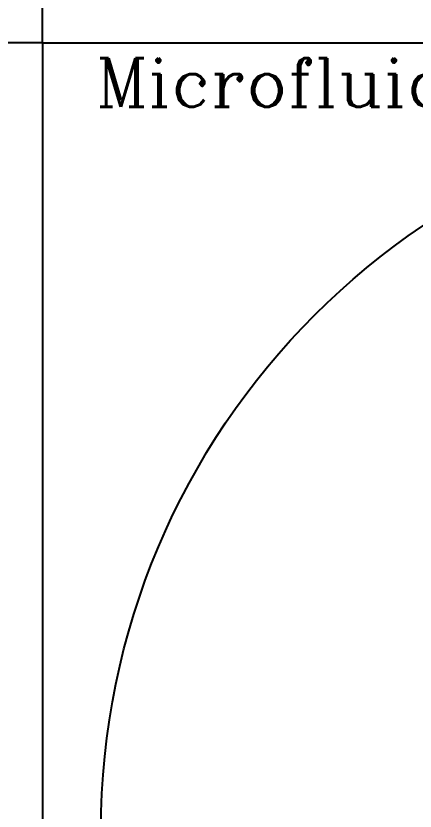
# Model space of a CAD drawing. Extents: x 97062 to 182372, y 141672 to 394177.
# Drawn here: x 149422 to 157629, y 158284 to 174622 of the extents above; entities that cross this region are included whole.
import ezdxf

# ---------------------------------------------------------------- set-up
doc = ezdxf.new("R2010")
doc.units = 13
doc.header["$MEASUREMENT"] = 0
doc.layers.add('Flow', color=7, linetype='Continuous')
doc.styles.add('Title', font='complex.shx', dxfattribs={"height": 1000})

msp = doc.modelspace()

# ---------------------------------------------------------------- linework, layer by layer
at = {"layer": 'Flow'}
for q in [(149972, 206472), (117572, 174072), (149972, 141672), (182372, 174072)]:
    msp.add_line((149972, 174072), q, dxfattribs=at)
msp.add_circle((166172, 157872), 15000, dxfattribs=at)

# ---------------------------------------------------------------- texts
at = {"layer": 'Flow', "insert": (159637, 173256), "char_height": 1000, "width": 7559.59, "attachment_point": 6, "style": 'Title'}
msp.add_mtext('Microfluidic', dxfattribs=at)

doc.saveas('drawing.dxf')
